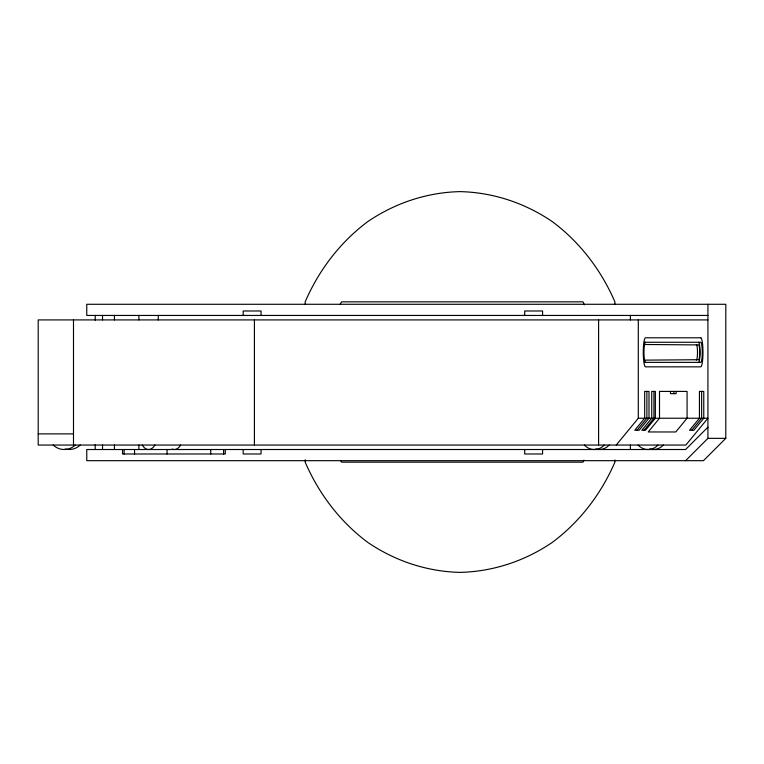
<?xml version="1.0" encoding="UTF-8"?>
<svg xmlns="http://www.w3.org/2000/svg" width="764" height="764" viewBox="0 0 764 764"><rect width="100%" height="100%" fill="white"/><g stroke="black" fill="none" stroke-linecap="round" stroke-linejoin="round"><path stroke-width="1.15" d="M583.925 460.157L583.008 462.163L341.623 462.163A179.607 179.607 0 0 1 340.658 460.616M645.446 342.262L645.045 342.788A10.066 1.595 -90 0 0 643.966 352.319A10.066 1.595 -90 0 0 645.045 361.849L645.446 362.375M696.338 360.14L696.663 359.72A7.812 1.232 -90 0 0 697.494 352.319A7.812 1.232 -90 0 0 696.663 344.917L696.338 344.497M698.582 362.375L698.984 361.849A10.066 1.595 -90 0 0 700.063 352.319A10.066 1.595 -90 0 0 698.984 342.788L698.582 342.262M616.242 445.049L638.303 418.233L638.303 319.915M636.985 430.247L646.879 418.233L646.879 391.416M644.052 430.247L653.946 418.233L653.946 391.416M691.764 430.247L701.648 418.233L701.648 391.416M707.922 427.171L685.585 449.518L86.762 449.518L86.762 460.682L703.453 460.682L725.8 438.345L725.8 304.282L86.762 304.282L86.762 315.446L707.922 315.446M685.585 460.682L707.922 438.345L707.922 304.282M707.922 319.915L38.2 319.915L38.2 445.049L685.862 445.049L707.922 418.233L638.303 418.233M644.415 342.262L700.789 342.262L701.19 342.788A10.066 1.595 90 0 1 702.269 352.319A10.066 1.595 90 0 1 701.19 361.849L700.789 362.375L644.415 362.375M644.453 344.497L698.869 344.917A7.812 1.232 -90 0 1 699.7 352.319A7.812 1.232 -90 0 1 698.869 359.72L644.453 360.14M38.2 433.876L73.497 433.876M707.922 438.345L725.8 438.345M584.374 304.846L583.008 301.837L341.623 301.837A165.989 165.989 0 0 0 340.171 304.158M676.121 391.416L676.121 393.651L670.467 393.651L670.467 391.416M673.915 391.416L673.915 393.651M630.395 315.446L630.395 319.915M630.395 445.049L630.395 449.518M614.896 304.062L614.896 301.837C601.211 270.169 579.971 242.236 552.257 221.579C524.983 203.023 493.066 192.366 460.033 191.621C427.009 192.366 395.093 203.023 367.818 221.579C340.104 242.236 318.865 270.169 305.18 301.837L305.18 304.215M614.896 459.938L614.896 462.163C601.211 493.831 579.971 521.764 552.257 542.421C524.983 560.977 493.066 571.634 460.033 572.379C427.009 571.634 395.093 560.977 367.818 542.421C340.104 521.764 318.865 493.831 305.18 462.163L305.18 459.785M598.594 319.915L598.594 445.049M542.583 315.446L542.583 310.986L524.706 310.986L524.706 315.446M542.583 449.518L542.583 453.988L524.706 453.988L524.706 449.518M261.049 315.446L261.049 310.986L243.172 310.986L243.172 315.446M261.049 449.518L261.049 453.988L243.172 453.988L243.172 449.518M254.412 319.915L254.412 445.049M225.294 449.518L225.294 453.988L122.507 453.988L122.507 449.518M223.604 449.518L223.604 453.988M210.74 449.518L210.74 453.988M167.058 449.518L167.058 453.988M158.263 315.446L158.263 319.915M138.886 315.446L138.886 319.915M138.886 445.049L138.886 449.518M134.559 449.518L134.559 453.988M124.121 449.518L124.121 453.988M114.447 315.446L114.447 319.915M114.447 445.049L114.447 449.518M102.529 315.446L102.529 319.915M102.529 445.049L102.529 449.518M95.233 315.446L95.233 320.192M95.233 444.772L95.233 449.518M73.497 319.915L73.497 445.049M604.248 445.049A13.542 13.38 -90 0 1 584.393 445.049M609.194 445.049A13.542 13.38 -90 0 1 595.586 448.993M657.966 445.049A13.542 13.38 -90 0 1 638.102 445.049M663.267 445.049A13.542 13.38 -90 0 1 649.658 448.993M154.93 445.049A16.197 9.206 90 0 1 142.238 445.049M180.676 445.049A16.197 9.206 -90 0 1 172.015 448.993M75.264 445.049A16.197 15.996 90 0 1 53.203 445.049M80.21 445.049A16.197 15.996 90 0 1 65.169 448.993M644.673 418.233L634.779 430.247L639.105 430.247L648.999 418.233L648.999 391.416L644.673 391.416L644.673 418.233M651.74 418.233L641.846 430.247L645.465 430.247L655.359 418.233L655.359 391.416L651.74 391.416L651.74 418.233M659.513 418.233L648.216 431.966L675.777 431.966L687.075 418.233L687.075 391.416L659.513 391.416L659.513 418.233M699.442 418.233L689.558 430.247L693.884 430.247L703.768 418.233L703.768 391.416L699.442 391.416L699.442 418.233M700.855 337.793L645.379 337.793A14.573 2.302 -90 0 0 643.259 352.319A14.573 2.302 -90 0 0 645.379 366.844L700.855 366.844A14.573 2.302 90 0 0 702.976 352.319A14.573 2.302 90 0 0 700.855 337.793"/></g></svg>
